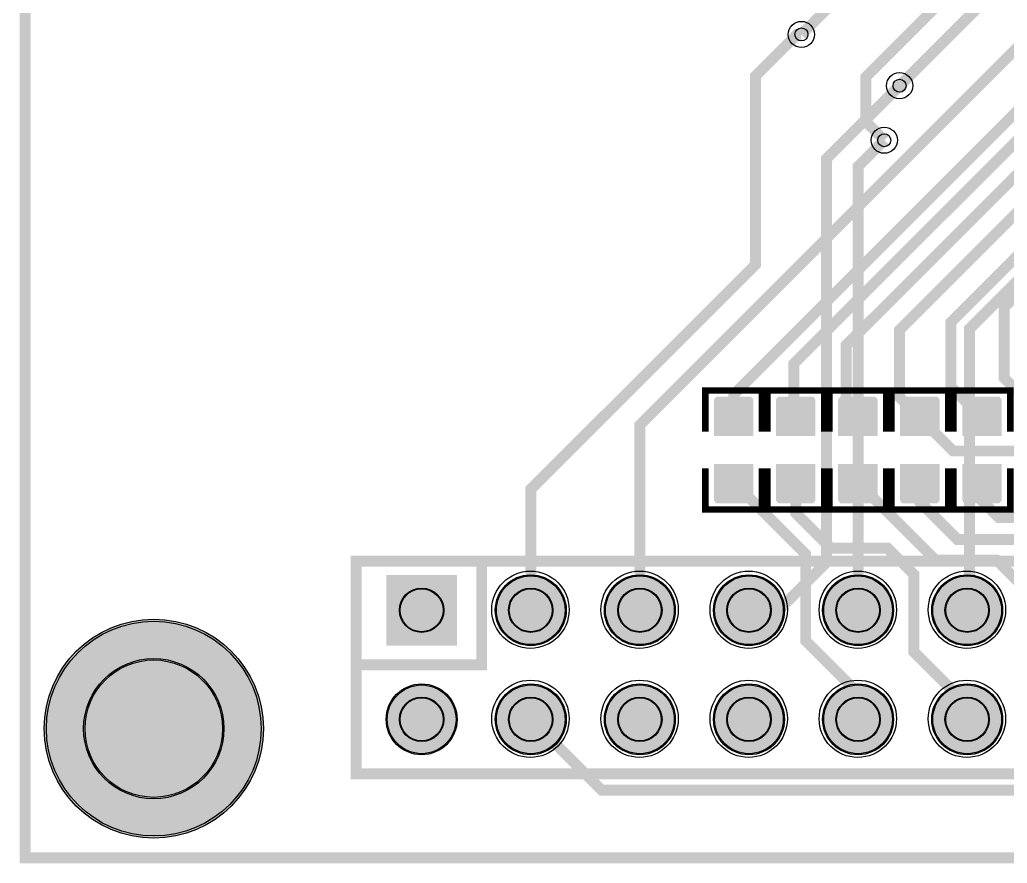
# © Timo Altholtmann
# Model space of a CAD drawing. Header units: millimetres. Extents: x 0 to 155, y 0 to 71.
# Drawn here: x -0.19 to 22.8, y -0.13 to 19.52 of the extents above; entities that cross this region are included whole.
import ezdxf

# ---------------------------------------------------------------- set-up
doc = ezdxf.new("R2010")
doc.units = ezdxf.units.MM
for name, color, linetype, true_color in [('BoardOutLine', 7, 'Continuous', 0xff00ff), ('BottomLayer', 7, 'Continuous', 0x0000ff), ('BottomSilkLayer', 7, 'Continuous', 0x66cc33), ('BottomSolderMaskLayer', 7, 'Continuous', 0xaa00ff), ('Hole', 7, 'Continuous', 0x222222), ('Multi-Layer', 7, 'Continuous', 0xc0c0c0), ('TopLayer', 7, 'Continuous', 0xff0000), ('TopPasteMaskLayer', 7, 'Continuous', 0x808080), ('TopSilkLayer', 7, 'Continuous', 0xffcc00), ('TopSolderMaskLayer', 7, 'Continuous', 0x800080)]:
    doc.layers.add(name, color=color, linetype=linetype, true_color=true_color)

msp = doc.modelspace()

# ---------------------------------------------------------------- hatches: boundary and pattern name
at = {"layer": 'BottomSolderMaskLayer'}
for points in [[(8.343, 4.939), (9.994, 4.939), (9.994, 6.59), (8.343, 6.59)], [(10.883, 5.765, 1), (12.534, 5.765, 1)], [(13.423, 5.765, 1), (15.074, 5.765, 1)], [(15.963, 5.765, 1), (17.614, 5.765, 1)], [(18.503, 5.765, 1), (20.154, 5.765, 1)], [(21.043, 5.765, 1), (22.694, 5.765, 1)], [(0.381, 3.008, 1), (5.482, 3.008, 1)], [(8.343, 3.225, 1), (9.994, 3.225, 1)], [(10.883, 3.225, 1), (12.534, 3.225, 1)], [(13.423, 3.225, 1), (15.074, 3.225, 1)], [(15.963, 3.225, 1), (17.614, 3.225, 1)], [(18.503, 3.225, 1), (20.154, 3.225, 1)], [(21.043, 3.225, 1), (22.694, 3.225, 1)]]:
    msp.add_hatch(color=256, dxfattribs=at).paths.add_polyline_path(points)
at = {"layer": 'Multi-Layer'}
for points in [[(8.368, 4.965), (9.968, 4.965), (9.968, 6.565), (8.368, 6.565)], [(10.908, 5.765, 1), (12.508, 5.765, 1)], [(13.448, 5.765, 1), (15.048, 5.765, 1)], [(15.988, 5.765, 1), (17.588, 5.765, 1)], [(18.528, 5.765, 1), (20.128, 5.765, 1)], [(21.068, 5.765, 1), (22.668, 5.765, 1)], [(8.368, 3.225, 1), (9.968, 3.225, 1)], [(10.908, 3.225, 1), (12.508, 3.225, 1)], [(13.448, 3.225, 1), (15.048, 3.225, 1)], [(15.988, 3.225, 1), (17.588, 3.225, 1)], [(18.528, 3.225, 1), (20.128, 3.225, 1)], [(21.068, 3.225, 1), (22.668, 3.225, 1)]]:
    msp.add_hatch(color=256, dxfattribs=at).paths.add_polyline_path(points)
at = {"layer": 'TopLayer'}
for points in [[(16.001, 9.848), (16.865, 9.848), (16.865, 10.655), (16.001, 10.655)], [(17.446, 9.848), (18.31, 9.848), (18.31, 10.655), (17.446, 10.655)], [(18.891, 9.848), (19.755, 9.848), (19.755, 10.655), (18.891, 10.655)], [(20.334, 9.848), (21.198, 9.848), (21.198, 10.655), (20.334, 10.655)], [(21.779, 9.848), (22.643, 9.848), (22.643, 10.655), (21.779, 10.655)], [(16.001, 9.148), (16.865, 9.148), (16.865, 8.342), (16.001, 8.342)], [(17.446, 9.148), (18.31, 9.148), (18.31, 8.342), (17.446, 8.342)], [(18.891, 9.148), (19.755, 9.148), (19.755, 8.342), (18.891, 8.342)], [(20.334, 9.148), (21.198, 9.148), (21.198, 8.342), (20.334, 8.342)], [(21.779, 9.148), (22.643, 9.148), (22.643, 8.342), (21.779, 8.342)]]:
    msp.add_hatch(color=256, dxfattribs=at).paths.add_polyline_path(points)
at = {"layer": 'TopPasteMaskLayer'}
for points in [[(15.983, 10.693), (15.983, 9.893), (16.033, 9.843), (16.261, 9.843), (16.261, 10.213), (16.591, 10.213), (16.591, 9.843), (16.833, 9.843), (16.883, 9.893), (16.883, 10.693), (16.833, 10.743), (16.033, 10.743)], [(17.428, 10.693), (17.428, 9.893), (17.478, 9.843), (17.706, 9.843), (17.706, 10.213), (18.036, 10.213), (18.036, 9.843), (18.278, 9.843), (18.328, 9.893), (18.328, 10.693), (18.278, 10.743), (17.478, 10.743)], [(18.873, 10.693), (18.873, 9.893), (18.923, 9.843), (19.151, 9.843), (19.151, 10.213), (19.481, 10.213), (19.481, 9.843), (19.723, 9.843), (19.773, 9.893), (19.773, 10.693), (19.723, 10.743), (18.923, 10.743)], [(20.316, 10.693), (20.316, 9.893), (20.366, 9.843), (20.594, 9.843), (20.594, 10.213), (20.924, 10.213), (20.924, 9.843), (21.166, 9.843), (21.216, 9.893), (21.216, 10.693), (21.166, 10.743), (20.366, 10.743)], [(21.761, 10.693), (21.761, 9.893), (21.811, 9.843), (22.039, 9.843), (22.039, 10.213), (22.369, 10.213), (22.369, 9.843), (22.611, 9.843), (22.661, 9.893), (22.661, 10.693), (22.611, 10.743), (21.811, 10.743)], [(16.883, 8.303), (16.883, 9.103), (16.833, 9.153), (16.605, 9.153), (16.605, 8.783), (16.275, 8.783), (16.275, 9.153), (16.033, 9.153), (15.983, 9.103), (15.983, 8.303), (16.033, 8.253), (16.833, 8.253)], [(18.328, 8.303), (18.328, 9.103), (18.278, 9.153), (18.05, 9.153), (18.05, 8.783), (17.72, 8.783), (17.72, 9.153), (17.478, 9.153), (17.428, 9.103), (17.428, 8.303), (17.478, 8.253), (18.278, 8.253)], [(19.773, 8.303), (19.773, 9.103), (19.723, 9.153), (19.495, 9.153), (19.495, 8.783), (19.165, 8.783), (19.165, 9.153), (18.923, 9.153), (18.873, 9.103), (18.873, 8.303), (18.923, 8.253), (19.723, 8.253)], [(21.216, 8.303), (21.216, 9.103), (21.166, 9.153), (20.938, 9.153), (20.938, 8.783), (20.608, 8.783), (20.608, 9.153), (20.366, 9.153), (20.316, 9.103), (20.316, 8.303), (20.366, 8.253), (21.166, 8.253)], [(22.661, 8.303), (22.661, 9.103), (22.611, 9.153), (22.383, 9.153), (22.383, 8.783), (22.053, 8.783), (22.053, 9.153), (21.811, 9.153), (21.761, 9.103), (21.761, 8.303), (21.811, 8.253), (22.611, 8.253)]]:
    msp.add_hatch(color=256, dxfattribs=at).paths.add_polyline_path(points)
at = {"layer": 'TopSolderMaskLayer'}
for points in [[(15.974, 9.825), (16.892, 9.825), (16.892, 10.679), (15.974, 10.679)], [(17.419, 9.825), (18.337, 9.825), (18.337, 10.679), (17.419, 10.679)], [(18.864, 9.825), (19.783, 9.825), (19.783, 10.679), (18.864, 10.679)], [(20.307, 9.825), (21.225, 9.825), (21.225, 10.679), (20.307, 10.679)], [(21.752, 9.825), (22.67, 9.825), (22.67, 10.679), (21.752, 10.679)], [(15.974, 9.172), (16.892, 9.172), (16.892, 8.318), (15.974, 8.318)], [(17.419, 9.172), (18.337, 9.172), (18.337, 8.318), (17.419, 8.318)], [(18.864, 9.172), (19.783, 9.172), (19.783, 8.318), (18.864, 8.318)], [(20.307, 9.172), (21.225, 9.172), (21.225, 8.318), (20.307, 8.318)], [(21.752, 9.172), (22.67, 9.172), (22.67, 8.318), (21.752, 8.318)], [(8.343, 4.939), (9.994, 4.939), (9.994, 6.59), (8.343, 6.59)], [(10.883, 5.765, 1), (12.534, 5.765, 1)], [(13.423, 5.765, 1), (15.074, 5.765, 1)], [(15.963, 5.765, 1), (17.614, 5.765, 1)], [(18.503, 5.765, 1), (20.154, 5.765, 1)], [(21.043, 5.765, 1), (22.694, 5.765, 1)], [(0.381, 3.008, 1), (5.482, 3.008, 1)], [(8.343, 3.225, 1), (9.994, 3.225, 1)], [(10.883, 3.225, 1), (12.534, 3.225, 1)], [(13.423, 3.225, 1), (15.074, 3.225, 1)], [(15.963, 3.225, 1), (17.614, 3.225, 1)], [(18.503, 3.225, 1), (20.154, 3.225, 1)], [(21.043, 3.225, 1), (22.694, 3.225, 1)]]:
    msp.add_hatch(color=256, dxfattribs=at).paths.add_polyline_path(points)

# ---------------------------------------------------------------- linework, layer by layer
at = {"layer": 'BoardOutLine', "const_width": 0.254}
msp.add_lwpolyline([(106.139, 0), (-0.061, 0), (-0.061, 71.365), (106.139, 71.365), (106.139, 0)], close=True, dxfattribs=at)
at = {"layer": 'BottomLayer', "const_width": 0.254}
for points in [[(31.064, 25.781), (24.613, 25.781), (18.009, 19.177)], [(20.295, 17.983), (18.593, 16.281), (18.593, 6.883), (17.475, 5.766), (16.789, 5.766)], [(19.939, 16.713), (19.329, 16.104), (19.329, 5.766)], [(21.869, 5.766), (21.92, 5.817), (21.92, 12.319), (25.857, 16.256), (28.321, 16.256)]]:
    msp.add_lwpolyline(points, dxfattribs=at)
at = {"layer": 'BottomSilkLayer', "const_width": 0.254}
msp.add_lwpolyline([(7.644, 1.955), (51.332, 1.955), (51.332, 6.908), (7.644, 6.908), (7.644, 1.955)], close=True, dxfattribs=at)
msp.add_lwpolyline([(7.771, 4.495), (10.565, 4.495), (10.565, 6.908)], dxfattribs=at)
at = {"layer": 'BottomSolderMaskLayer'}
for centre, radius in [((11.708, 5.765), 0.825), ((14.248, 5.765), 0.825), ((16.788, 5.765), 0.825), ((19.328, 5.765), 0.825), ((21.868, 5.765), 0.825), ((9.168, 5.765), 0.516), ((11.708, 5.765), 0.516), ((14.248, 5.765), 0.516), ((16.788, 5.765), 0.516), ((19.328, 5.765), 0.516), ((21.868, 5.765), 0.516), ((2.932, 3.008), 2.551), ((2.931, 3.008), 1.633), ((9.168, 3.225), 0.825), ((11.708, 3.225), 0.825), ((14.248, 3.225), 0.825), ((16.788, 3.225), 0.825), ((19.328, 3.225), 0.825), ((21.868, 3.225), 0.825), ((9.168, 3.225), 0.516), ((11.708, 3.225), 0.516), ((14.248, 3.225), 0.516), ((16.788, 3.225), 0.516), ((19.328, 3.225), 0.516), ((21.868, 3.225), 0.516)]:
    msp.add_circle(centre, radius, dxfattribs=at)
at = {"layer": 'Hole'}
for centre in [(18.009, 19.177), (20.295, 17.983), (19.939, 16.713)]:
    msp.add_circle(centre, 0.152, dxfattribs=at)
at = {"layer": 'Multi-Layer'}
for centre, radius in [((18.009, 19.177), 0.305), ((20.295, 17.983), 0.305), ((19.939, 16.713), 0.305), ((11.708, 5.765), 0.8), ((14.248, 5.765), 0.8), ((16.788, 5.765), 0.8), ((19.328, 5.765), 0.8), ((21.868, 5.765), 0.8), ((9.168, 5.765), 0.5), ((11.708, 5.765), 0.5), ((14.248, 5.765), 0.5), ((16.788, 5.765), 0.5), ((19.328, 5.765), 0.5), ((21.868, 5.765), 0.5), ((2.932, 3.008), 2.5), ((2.931, 3.008), 1.6), ((9.168, 3.225), 0.8), ((11.708, 3.225), 0.8), ((14.248, 3.225), 0.8), ((16.788, 3.225), 0.8), ((19.328, 3.225), 0.8), ((21.868, 3.225), 0.8), ((9.168, 3.225), 0.5), ((11.708, 3.225), 0.5), ((14.248, 3.225), 0.5), ((16.788, 3.225), 0.5), ((19.328, 3.225), 0.5), ((21.868, 3.225), 0.5)]:
    msp.add_circle(centre, radius, dxfattribs=at)
at = {"layer": 'TopLayer', "const_width": 0.254}
for points in [[(20.294, 17.982), (30.098, 27.786), (33.806, 27.786), (40.589, 34.569), (40.589, 48.209), (41.25, 48.87), (41.25, 51.267)], [(78.493, 38.866), (78.493, 40.494), (79.45, 41.452), (79.45, 42.826), (74.269, 48.005), (55.676, 48.005), (34.086, 26.415), (30.581, 26.415), (14.248, 10.083), (14.248, 5.767)], [(19.939, 16.713), (19.507, 17.145), (19.507, 18.186), (29.54, 28.219), (33.553, 28.219), (40.056, 34.722), (40.056, 42.621), (37.44, 45.237), (37.44, 46.066)], [(18.16, 10.253), (17.83, 10.253), (17.83, 11.505), (30.887, 24.562), (48.666, 24.562), (49.226, 24.002), (74.396, 24.002), (77.492, 27.098), (77.492, 29.918)], [(19.323, 10.253), (19.049, 10.525), (19.049, 11.937), (31.216, 24.103), (45.214, 24.103), (48.566, 20.751), (74.599, 20.751), (79.491, 25.643), (79.491, 29.918)], [(22.211, 10.253), (21.487, 10.974), (21.487, 12.47), (32.207, 23.19), (44.12, 23.19), (44.629, 22.681), (45.135, 22.681), (48.82, 18.998), (75.005, 18.998), (80.492, 24.484), (80.492, 29.918)], [(49.479, 25.019), (49.479, 25.07), (30.709, 25.07), (16.434, 10.795), (16.434, 10.253)], [(20.766, 10.253), (20.295, 10.725), (20.295, 12.294), (31.649, 23.647), (44.323, 23.647), (44.577, 23.393), (44.856, 23.393)], [(23.654, 10.253), (22.732, 11.175), (22.732, 12.826), (32.639, 22.733), (43.79, 22.733), (44.501, 22.022), (44.806, 22.022)], [(11.708, 5.767), (11.708, 8.584), (16.941, 13.816), (16.941, 18.211), (17.906, 19.178), (18.008, 19.178)], [(11.708, 3.227), (13.359, 1.574), (59.206, 1.574), (60.172, 2.539), (60.172, 15.239), (61.569, 16.636), (61.569, 17.22)], [(20.766, 10.253), (21.545, 9.474), (25.984, 9.474)], [(16.434, 8.746), (18.109, 7.071), (18.109, 5.053), (19.328, 3.834), (19.328, 3.227)], [(17.878, 8.747), (17.881, 8.025), (18.693, 7.212), (20.014, 7.212), (20.624, 6.603), (20.624, 4.799), (21.868, 3.555), (21.868, 3.227)], [(24.408, 3.227), (24.408, 3.504), (23.138, 4.774), (23.138, 6.349), (22.554, 6.933), (21.134, 6.933), (19.323, 8.747)], [(26.948, 3.227), (25.628, 4.545), (25.628, 6.222), (24.434, 7.416), (21.64, 7.416), (20.766, 8.292), (20.766, 8.747)], [(29.488, 3.227), (28.142, 4.571), (28.142, 6.273), (27.431, 6.984), (25.628, 6.984), (24.688, 7.924), (22.605, 7.924), (22.211, 8.32), (22.211, 8.747)]]:
    msp.add_lwpolyline(points, dxfattribs=at)
at = {"layer": 'TopSilkLayer', "const_width": 0.152}
for points in [[(15.772, 9.925), (15.772, 10.884), (17.093, 10.884), (17.093, 9.925)], [(17.217, 9.925), (17.217, 10.884), (18.539, 10.884), (18.539, 9.925)], [(18.663, 9.925), (18.663, 10.884), (19.984, 10.884), (19.984, 9.925)], [(20.105, 9.925), (20.105, 10.884), (21.427, 10.884), (21.427, 9.925)], [(21.551, 9.925), (21.551, 10.884), (22.872, 10.884), (22.872, 9.925)], [(15.772, 9.072), (15.772, 8.113), (17.093, 8.113), (17.093, 9.072)], [(17.217, 9.072), (17.217, 8.113), (18.539, 8.113), (18.539, 9.072)], [(18.663, 9.072), (18.663, 8.113), (19.984, 8.113), (19.984, 9.072)], [(20.105, 9.072), (20.105, 8.113), (21.427, 8.113), (21.427, 9.072)], [(21.551, 9.072), (21.551, 8.113), (22.872, 8.113), (22.872, 9.072)]]:
    msp.add_lwpolyline(points, dxfattribs=at)
at = {"layer": 'TopSilkLayer'}
for centre, radius in [((11.701, 5.778), 0.9), ((14.242, 5.778), 0.9), ((16.782, 5.778), 0.9), ((19.322, 5.778), 0.9), ((21.862, 5.778), 0.9), ((2.932, 3.008), 2.5), ((11.701, 3.238), 0.9), ((14.242, 3.238), 0.9), ((16.782, 3.238), 0.9), ((19.322, 3.238), 0.9), ((21.862, 3.238), 0.9)]:
    msp.add_circle(centre, radius, dxfattribs=at)
at = {"layer": 'TopSolderMaskLayer'}
for centre, radius in [((11.708, 5.765), 0.825), ((14.248, 5.765), 0.825), ((16.788, 5.765), 0.825), ((19.328, 5.765), 0.825), ((21.868, 5.765), 0.825), ((9.168, 5.765), 0.516), ((11.708, 5.765), 0.516), ((14.248, 5.765), 0.516), ((16.788, 5.765), 0.516), ((19.328, 5.765), 0.516), ((21.868, 5.765), 0.516), ((2.932, 3.008), 2.551), ((2.931, 3.008), 1.633), ((9.168, 3.225), 0.825), ((11.708, 3.225), 0.825), ((14.248, 3.225), 0.825), ((16.788, 3.225), 0.825), ((19.328, 3.225), 0.825), ((21.868, 3.225), 0.825), ((9.168, 3.225), 0.516), ((11.708, 3.225), 0.516), ((14.248, 3.225), 0.516), ((16.788, 3.225), 0.516), ((19.328, 3.225), 0.516), ((21.868, 3.225), 0.516)]:
    msp.add_circle(centre, radius, dxfattribs=at)

doc.saveas('drawing.dxf')
